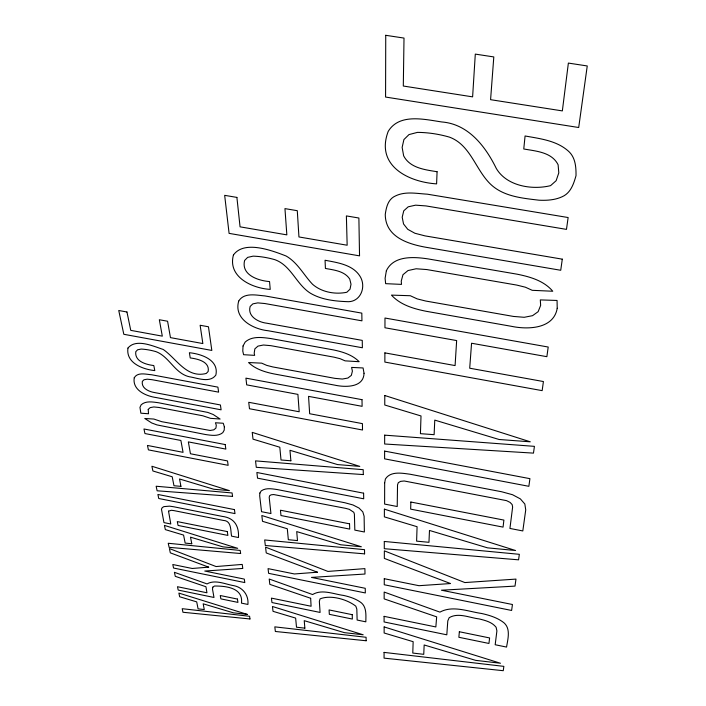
<?xml version="1.0" encoding="UTF-8"?>
<svg xmlns="http://www.w3.org/2000/svg" width="706" height="706" viewBox="0 0 706 706"><rect width="100%" height="100%" fill="white"/><g stroke="black" fill="none" stroke-linecap="round" stroke-linejoin="round"><path stroke-width="1.06" d="M384.108 616.356L384.09 621.951L446.81 634.818L447.789 620.901L449.192 617.688C458.415 612.234 469.508 617.829 479.171 618.915C485.287 620.442 491.985 622.057 496.097 627.237L496.9 630.908L495.18 644.737L506.555 647.075C507.941 638.542 511.294 627.334 502.372 621.607C496.159 617.282 488.834 615.094 481.527 613.47C468.113 611.537 452.846 605.068 439.926 612.128L384.17 592.06L384.152 598.882L436.661 616.85L435.849 626.946L384.108 616.356M384.302 541.458L384.285 548.703L518.575 559.832L519.342 554.316L384.302 541.458M384.391 509.158L384.373 516.871L417.078 526.711L416.611 541.14L428.957 542.305L429.486 530.444L487.511 547.847L515.557 550.512L384.391 509.158M384.082 652.397L384.064 658.142L503.254 670.7L503.855 666.367L384.082 652.397M384.152 626.928L384.135 633L413.151 641.683L412.781 653.059L423.75 654.33L424.165 644.975L475.65 660.357L500.466 663.243L384.152 626.928M384.276 578.708L384.258 584.762L511.621 610.461L512.45 604.504L441.426 590.207L515.001 586.112L515.98 579.096L464.875 582.565L384.355 550.856L384.329 558.411L450.534 583.544L418.976 585.698L384.276 578.708M384.62 451.099L384.602 458.847L528.865 486.31L529.924 478.659L384.62 451.099M384.673 435.152L384.646 444.003L533.48 453.12L534.424 446.351L384.673 435.152M384.788 395.51L384.761 405.006L421.014 415.966L420.432 433.669L434.119 434.684L434.772 420.114L499.089 439.494L530.277 441.806L384.788 395.51M384.885 352.876L384.867 362.072L542.155 390.639L543.417 381.54L469.702 368.214L471.564 343.24L546.868 356.68L548.209 347.034L384.982 318.027L384.955 327.769L456.65 340.574L455.088 365.576L384.885 352.876M385.741 35.3L385.573 97.049L578.699 127.512L587.251 65.958L568.374 63.081L562.347 110.904L490.582 99.678L493.803 56.93L475.297 54.106L472.614 96.863L403.302 86.026L404.008 38.08L385.741 35.3M384.673 482.78L384.611 504.075L397.222 506.52L397.531 484.898L398.308 482.692L400.584 481.368L404.22 480.989L506.52 500.633L510.085 502.416L512.159 504.578L512.627 507.058L509.935 528.441L522.811 530.947L525.732 509.891L524.832 504.005L520.348 498.877L512.53 494.721L501.657 491.755L410.089 474.238C402.041 473.17 390.594 470.884 385.405 478.995L384.673 482.78M127.954 348.058C125.703 363.025 142.806 369.344 154.791 370.597L153.82 365.549C146.221 364.623 134.511 361.49 135.781 351.694L137.617 349.779L141.218 349.064A39.112 20.492 19.9 0 1 155.991 351.641C169.493 356.698 174.735 373.474 189.358 376.766C197.627 378.01 209.77 383.332 215.851 375.098C219.231 359.795 201.122 353.909 189.384 352.726L190.223 357.933C197.609 358.904 209.991 361.596 208.146 371.506L206.258 373.456C186.666 378.548 176.676 358.772 163.201 349.452C153.264 346.196 135.984 338.218 127.954 348.058M310.658 598.273L311.099 606.251L271.431 598.123L271.951 602.545L320.083 612.437L319.35 601.415L320.047 598.882C330.558 594.593 347.025 599.262 355.815 606.18L356.821 609.084L357.13 620.044L365.823 621.836C365.929 614.767 366.855 605.977 359.795 601.724C354.889 598.45 349.223 596.685 343.513 595.423C333.594 594.143 322.007 588.839 312.599 594.549L269.215 579.026L269.833 584.365L310.658 598.273M410.857 502.037L410.663 509.141L503.06 527.117L503.899 520.084L410.857 502.037M134.246 377.772C132.137 390.189 146.071 396.092 156.017 397.531L221.11 409.824L220.422 404.962L154.649 392.58C149.037 391.706 141.121 388.335 142.338 381.381L144.015 379.757L147.263 379.184L152.117 379.704L218.613 392.148L217.907 387.135L151.534 374.745C146.098 374.401 137.696 371.797 134.246 377.772M224.349 426.795L224.217 430.122L222.796 432.654C217.88 436.635 211.05 435.302 205.296 434.49L156.917 424.906L151.631 422.929L144.783 418.49L153.855 419.046L161.745 421.694L210.123 430.475L213.812 429.839L215.921 428.083L216.292 425.268L215.445 422.77L223.264 423.247L224.349 426.795M437.085 171.726L436.599 183.878C407.927 182.007 375.327 165.398 388.194 131.413C399.261 113.11 424.341 119.367 441.718 121.953C468.307 123.991 485.454 146.31 496.3 168.46C506.767 186.225 532.227 190.17 550.574 185.643L556.143 180.692L558.799 172.873L558.111 164.78C551.836 152.117 536.083 151.163 523.764 148.984L525.079 135.976C539.922 138.667 556.213 140.503 568.003 150.784C575.39 157.006 576.122 166.66 576.017 175.662C573.634 184.037 570.686 193.1 561.994 196.815C554.81 200.089 546.832 200.557 539.057 200.204C522.052 198.165 503.175 196.524 490.255 183.913C475.438 169.414 470.434 144.862 449.44 137.132A80.255 52.668 15 0 0 417.449 132.384L408.995 134.581L403.911 139.567L402.138 147.404L403.655 155.849C409.974 168.063 424.897 169.731 437.085 171.726M243.04 345.993L242.785 351.076L243.579 354.694L254.654 355.365L254.186 353.168L254.866 348.843L257.99 346.108L263.435 345.013L270.883 345.675L334.026 357.165L340.107 358.692L345.084 360.854L359.177 361.71C352.268 354.721 342.525 351.791 333.153 349.858L270.786 338.545C262.314 337.415 252.113 335.809 245.167 342.066L243.04 345.993M148.225 409.409L148.507 413.76L140.865 413.195L139.956 407.38L141.165 404.794C145.842 400.567 152.752 401.996 158.418 402.738L207.838 412.436L213.186 414.493L220.104 419.037L210.494 418.331L202.719 415.763L158.956 407.468L153.837 406.947L150.193 407.618L148.225 409.409M259.887 493.026L259.693 495.824L261.538 511.7L270.945 513.553L269.207 497.43L269.568 495.797L271.095 494.827L273.699 494.544L345.649 508.355L349.32 509.335L353.785 512.282L354.394 514.118L354.827 530.109L364.375 531.997L364.111 516.245L362.796 511.868L359.019 508.055L352.974 504.966L344.872 502.751L277.317 489.576C272.039 488.817 265.897 487.59 261.22 490.908L259.887 493.026M459.35 631.746L458.874 637.28L488.949 643.457L489.602 637.942L459.35 631.746M233.421 255.025C227.473 277.008 252.245 288.366 270.23 289.381L269.542 281.562C258.211 280.732 240.967 274.952 244.611 260.461L247.63 257.39L253.119 256.146A56.295 32.767 18.5 0 1 274.908 259.693C291.163 265.5 296.344 284.421 310.411 293.211C321.221 299.6 334.203 301.118 346.531 301.63C359.698 302.918 366.352 288.277 360.687 277.423C353.759 264.768 337.874 262.703 325.06 260.258L325.422 268.448C334.079 270.063 344.449 271.016 349.735 279.038L351.014 284.209L350.035 289.169L346.831 292.258C335.271 294.684 321.592 292.231 312.52 284.253C303.659 274.899 297.632 262.57 286.08 255.996C272.198 250.604 244.117 239.881 233.421 255.025M168.522 511.162L170.79 523.984L163.96 522.616L161.462 509.141L162.248 507.632L163.907 506.617L169.59 506.149L173.544 506.732L222.161 516.377C234.154 517.798 239.122 525.679 238.478 537.531L231.568 536.145C230.456 530.25 231.692 520.64 223.193 520.401L173.923 510.606L171.346 510.279L168.522 511.162M238.707 301.083C233.501 318.98 253.304 329.217 268.015 330.717L362.372 347.767L362.257 340.398L266.744 323.207C258.431 322.271 247.188 316.412 250.171 306.413L252.88 303.854L257.778 302.883L264.891 303.536L361.94 320.842L361.816 313.137L264.768 295.902C256.384 295.24 244.029 292.187 238.707 301.083M562.294 259.164L560.732 270.274L425.453 247.188C407.336 243.897 385.3 236.616 385.264 214.377C386.314 207.061 388.097 198.986 395.678 195.844C405.632 191.114 416.734 193.603 427.236 194.168L568.136 217.536L566.477 229.379L425.983 205.923L415.605 205.164L408.209 206.814L403.753 210.812L402.199 217.236L403.541 223.97L407.759 229.326L414.89 233.254L424.986 235.875L562.294 259.164M212.788 587.171L212.497 589.095L213.989 597.461L178.203 590.084L177.488 586.721L206.946 592.784L205.949 586.739L175.273 576.325L174.417 572.31L207.034 583.915C215.356 579.149 225.505 584.4 234.18 585.733C242.988 587.577 248.856 595.37 247.912 604.451L241.47 603.127C243.464 587.71 225.646 585.909 214.483 586.033L212.788 587.171M364.031 373.271C363.661 387.885 344.934 387.409 334.582 385.105L274.034 373.933C264.882 372.053 255.44 369.185 248.556 362.531L261.705 363.158L266.736 365.381L272.843 366.943L334.873 378.354L342.375 379.051L347.926 378.028L351.341 375.371L352.4 371.135L351.597 367.42L363.078 367.958L364.031 373.271M386.358 270.769L385.105 278.323L385.635 283.662L401.52 284.386L401.237 281.129L402.976 274.705L408.006 270.548L416.116 268.774L426.821 269.56L516.801 285.092L525.388 287.21L532.218 290.316L552.763 291.243C543.929 280.732 530.065 276.796 517.119 274.193L428.021 258.899C413.848 256.772 393.639 255.343 386.358 270.769M557.219 308.293C553.698 329.049 527.885 329.737 511.559 326.34L426.142 311.275C413.575 308.76 400.373 304.895 391.451 295.117L410.31 295.726L417.175 298.885L425.709 301.03L513.438 316.429L524.214 317.294L532.553 315.67L538.14 311.673L540.646 305.407L540.311 299.909L557.06 300.456L557.219 308.293M208.658 567.147L192.226 568.48L172.802 564.518L173.552 568.039L244.805 582.582L244.302 579.096L204.766 571.039L242.793 568.445L242.22 564.421L216.071 566.547L169.405 548.562L170.322 552.851L208.658 567.147M317.471 572.213L294.411 573.96L268.059 568.63L268.607 573.334L365.32 592.952L365.24 588.301L311.452 577.411L364.993 574.031L364.905 568.621L327.911 571.419L265.562 547.141L266.233 552.939L317.471 572.213M363.299 474.573L256.287 467.319L255.537 460.877L363.211 469.684L363.299 474.573M232.565 496.406L157.12 490.794L156.15 486.24L232.071 492.956L232.565 496.406M290.872 460.789L281.014 459.985L279.805 447.233L253.013 439.158L252.227 432.381L359.786 466.392L337.512 464.574L289.972 450.296L290.872 460.789M364.596 553.857L265.315 545.5L264.671 539.958L364.517 549.665L364.596 553.857M240.631 553.522L169.113 547.344L168.24 543.267L240.199 550.442L240.631 553.522M180.939 486.355L173.976 485.737L172.202 476.779L152.902 470.981L151.896 466.251L229.406 490.626L213.777 489.249L179.527 478.977L180.939 486.355M297.491 540.593L288.339 539.702L287.307 528.768L262.508 521.319L261.829 515.512L361.348 546.771L340.724 544.776L296.714 531.592L297.491 540.593M191.767 543.752L185.166 543.09L183.578 535.086L165.336 529.615L164.436 525.388L237.684 548.324L222.884 546.85L190.505 537.16L191.767 543.752M249.968 618.968L182.96 612.261L182.201 608.696L249.589 616.276L249.968 618.968M366.14 640.757L275.358 631.482L274.819 626.857L366.079 637.271L366.14 640.757M247.259 614.388L233.412 612.834L203.169 603.807L204.272 609.56L198.086 608.863L196.7 601.874L179.668 596.773L178.883 593.093L247.259 614.388M304.868 628.155L296.502 627.202L295.637 618.094L273.019 611.325L272.454 606.489L363.193 634.791L344.369 632.647L304.224 620.662L304.868 628.155M236.898 197.406L224.667 195.341L229.088 233.368L359.539 255.863L358.886 218.022L346.381 215.912L347.158 245.229L298.947 236.951L297.288 210.697L284.95 208.614L286.848 234.869L240.058 226.838L236.898 197.406M126.956 311.99L118.749 310.508L123.815 334.291L211.826 350.441L208.464 326.772L200.133 325.263L202.851 343.557L170.455 337.627L167.587 321.23L159.335 319.739L162.309 336.144L130.751 330.364L126.956 311.99M362.001 399.667L245.917 378.142L246.694 384.858L297.914 394.389L299.185 411.766L248.724 402.296L249.474 408.739L362.522 430.007L362.416 423.626L309.66 413.734L308.548 396.366L362.116 406.329L362.001 399.667M225.196 444.568L143.962 428.983L144.933 433.546L180.895 440.465L183.057 452.334L147.466 445.451L148.41 449.881L228.144 465.325L227.526 460.93L190.435 453.764L188.352 441.894L225.841 449.095L225.196 444.568M363.608 493.185L256.878 472.49L257.54 478.165L363.705 498.798L363.608 493.185M349.549 523.834L280.45 510.217L280.97 515.53L349.717 529.103L349.549 523.834M234.436 509.6L157.897 494.465L158.753 498.507L235.001 513.606L234.436 509.6M227.297 531.583L177.294 521.593L178.062 525.44L227.879 535.413L227.297 531.583M352.223 614.679L329.084 609.931L329.331 614.326L352.356 619.065L352.223 614.679M237.428 599.059L220.281 595.529L220.854 598.873L237.931 602.394L237.428 599.059"/></g></svg>
